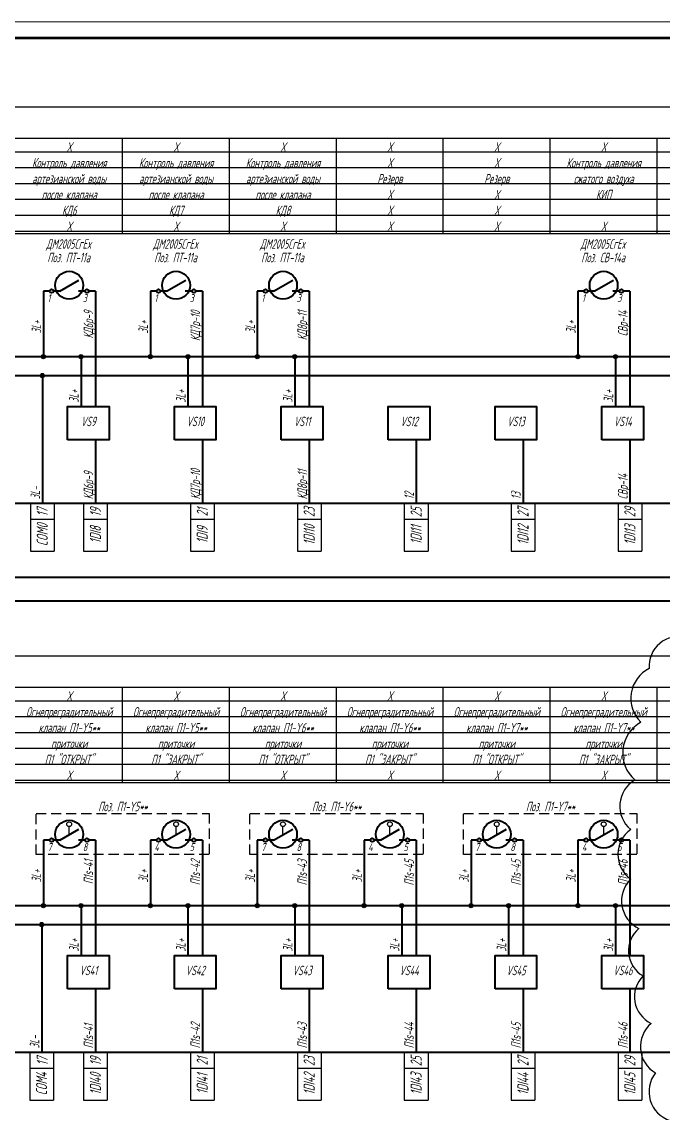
# Model space of a CAD drawing. Header units: millimetres. Extents: x -680 to 9204, y -4430 to 7779.
# Drawn here: x 2045 to 2247.3, y 890.3 to 1234.4 of the extents above; entities that cross this region are included whole.
import ezdxf
from ezdxf.enums import TextEntityAlignment as Align

# ---------------------------------------------------------------- set-up
doc = ezdxf.new("R2010")
doc.units = ezdxf.units.MM
doc.linetypes.add('невидимая2', pattern=[4.7625, 3.175, -1.5875])
doc.layers.get('Defpoints').update_dxf_attribs({"color": 33})
for name, color, linetype, lineweight in [('Обводка', 6, 'Continuous', 25), ('Толст.рамка', 7, 'Continuous', 60), ('Тонк.рамка', 10, 'Continuous', 20)]:
    doc.layers.add(name, color=color, linetype=linetype, lineweight=lineweight)
doc.layers.add('ТЕКСТ', color=2, linetype='Continuous')
doc.styles.add('Simplex', font='simplex.shx', dxfattribs={"width": 0.7, "oblique": 15})

msp = doc.modelspace()

# ---------------------------------------------------------------- hatches: boundary and pattern name
h = msp.add_hatch(color=256)
edge = h.paths.add_edge_path()
edge.add_arc((2051.782, 1128.842), 0.664, 0, 360)
h = msp.add_hatch(color=256)
edge = h.paths.add_edge_path()
edge.add_arc((2063.633, 1128.842), 0.664, 0, 360)
h = msp.add_hatch(color=256)
edge = h.paths.add_edge_path()
edge.add_arc((2085.505, 1128.842), 0.664, 0, 360)
h = msp.add_hatch(color=256)
edge = h.paths.add_edge_path()
edge.add_arc((2097.355, 1128.842), 0.664, 0, 360)
h = msp.add_hatch(color=256)
edge = h.paths.add_edge_path()
edge.add_arc((2119.227, 1128.842), 0.664, 0, 360)
h = msp.add_hatch(color=256)
edge = h.paths.add_edge_path()
edge.add_arc((2131.077, 1128.842), 0.664, 0, 360)
h = msp.add_hatch(color=256)
edge = h.paths.add_edge_path()
edge.add_arc((2220.394, 1128.842), 0.664, 0, 360)
h = msp.add_hatch(color=256)
edge = h.paths.add_edge_path()
edge.add_arc((2232.244, 1128.842), 0.664, 0, 360)
h = msp.add_hatch(color=256)
edge = h.paths.add_edge_path()
edge.add_arc((2051.446, 1122.872), 0.664, 0, 360)
h = msp.add_hatch(color=256)
edge = h.paths.add_edge_path()
edge.add_arc((2051.782, 955.765), 0.664, 0, 360)
h = msp.add_hatch(color=256)
edge = h.paths.add_edge_path()
edge.add_arc((2063.633, 955.765), 0.664, 0, 360)
h = msp.add_hatch(color=256)
edge = h.paths.add_edge_path()
edge.add_arc((2085.505, 955.765), 0.664, 0, 360)
h = msp.add_hatch(color=256)
edge = h.paths.add_edge_path()
edge.add_arc((2097.355, 955.765), 0.664, 0, 360)
h = msp.add_hatch(color=256)
edge = h.paths.add_edge_path()
edge.add_arc((2119.227, 955.765), 0.664, 0, 360)
h = msp.add_hatch(color=256)
edge = h.paths.add_edge_path()
edge.add_arc((2131.077, 955.765), 0.664, 0, 360)
h = msp.add_hatch(color=256)
edge = h.paths.add_edge_path()
edge.add_arc((2152.949, 955.765), 0.664, 0, 360)
h = msp.add_hatch(color=256)
edge = h.paths.add_edge_path()
edge.add_arc((2164.8, 955.765), 0.664, 0, 360)
h = msp.add_hatch(color=256)
edge = h.paths.add_edge_path()
edge.add_arc((2186.671, 955.765), 0.664, 0, 360)
h = msp.add_hatch(color=256)
edge = h.paths.add_edge_path()
edge.add_arc((2198.522, 955.765), 0.664, 0, 360)
h = msp.add_hatch(color=256)
edge = h.paths.add_edge_path()
edge.add_arc((2220.394, 955.765), 0.664, 0, 360)
h = msp.add_hatch(color=256)
edge = h.paths.add_edge_path()
edge.add_arc((2232.244, 955.765), 0.664, 0, 360)
h = msp.add_hatch(color=256)
edge = h.paths.add_edge_path()
edge.add_arc((2051.222, 949.794), 0.664, 0, 360)

# ---------------------------------------------------------------- linework, layer by layer
at = {"lineweight": 40}
for p, q in [((2056.929, 1149.503), (2062.991, 1153.003)), ((2090.651, 1149.503), (2096.713, 1153.003)), ((2124.373, 1149.503), (2130.435, 1153.003)), ((2225.54, 1149.503), (2231.602, 1153.003)), ((2051.782, 1149.503), (2051.782, 1128.842)), ((2053.782, 1149.503), (2051.782, 1149.503)), ((2056.929, 1149.503), (2054.929, 1149.503)), ((2064.929, 1149.503), (2062.806, 1149.503)), ((2068.198, 1149.503), (2066.075, 1149.503)), ((2068.198, 1149.503), (2068.198, 1113.148)), ((2085.505, 1149.503), (2085.505, 1128.842)), ((2087.505, 1149.503), (2085.505, 1149.503)), ((2090.651, 1149.503), (2088.651, 1149.503)), ((2098.651, 1149.503), (2096.528, 1149.503)), ((2101.92, 1149.503), (2099.797, 1149.503)), ((2101.92, 1149.503), (2101.92, 1113.148)), ((2119.227, 1149.503), (2119.227, 1128.842)), ((2121.227, 1149.503), (2119.227, 1149.503)), ((2124.373, 1149.503), (2122.373, 1149.503)), ((2132.373, 1149.503), (2130.25, 1149.503)), ((2135.642, 1149.503), (2133.52, 1149.503)), ((2135.642, 1149.503), (2135.642, 1113.148)), ((2220.394, 1149.503), (2220.394, 1128.842)), ((2222.394, 1149.503), (2220.394, 1149.503)), ((2225.54, 1149.503), (2223.54, 1149.503)), ((2233.54, 1149.503), (2231.417, 1149.503)), ((2236.809, 1149.503), (2234.686, 1149.503)), ((2236.809, 1149.503), (2236.809, 1113.148)), ((1764.623, 1128.842), (2839.244, 1128.842)), ((2063.633, 1128.842), (2063.633, 1113.148)), ((2097.355, 1128.842), (2097.355, 1113.148)), ((2131.077, 1128.842), (2131.077, 1113.148)), ((2232.244, 1128.842), (2232.244, 1113.148)), ((1764.623, 1122.872), (2854.5, 1122.872)), ((2051.446, 1122.872), (2051.446, 1082.652)), ((2068.198, 1102.578), (2068.198, 1082.652)), ((2101.92, 1102.578), (2101.92, 1082.652)), ((2135.642, 1102.578), (2135.642, 1082.652)), ((2169.365, 1102.578), (2169.365, 1082.652)), ((2203.087, 1102.578), (2203.087, 1082.652)), ((2236.809, 1102.578), (2236.809, 1082.652)), ((1779.616, 1082.652), (2884.923, 1082.652)), ((1779.616, 1059.341), (2884.923, 1059.341)), ((1779.616, 1051.848), (2884.923, 1051.848)), ((2056.929, 976.426), (2062.991, 979.926)), ((2090.651, 976.426), (2096.713, 979.926)), ((2124.373, 976.426), (2130.435, 979.926)), ((2158.095, 976.426), (2164.158, 979.926)), ((2191.818, 976.426), (2197.88, 979.926)), ((2225.54, 976.426), (2231.602, 979.926)), ((2051.782, 976.426), (2051.782, 955.765)), ((2053.782, 976.426), (2051.782, 976.426)), ((2056.929, 976.426), (2054.929, 976.426)), ((2064.929, 976.426), (2062.806, 976.426)), ((2068.198, 976.426), (2066.075, 976.426)), ((2068.198, 976.426), (2068.198, 940.071)), ((2085.505, 976.426), (2085.505, 955.765)), ((2087.505, 976.426), (2085.505, 976.426)), ((2090.651, 976.426), (2088.651, 976.426)), ((2098.651, 976.426), (2096.528, 976.426)), ((2101.92, 976.426), (2099.797, 976.426)), ((2101.92, 976.426), (2101.92, 940.071)), ((2119.227, 976.426), (2119.227, 955.765)), ((2121.227, 976.426), (2119.227, 976.426)), ((2124.373, 976.426), (2122.373, 976.426)), ((2132.373, 976.426), (2130.25, 976.426)), ((2135.642, 976.426), (2133.52, 976.426)), ((2135.642, 976.426), (2135.642, 940.071)), ((2152.949, 976.426), (2152.949, 955.765)), ((2154.949, 976.426), (2152.949, 976.426)), ((2158.095, 976.426), (2156.095, 976.426)), ((2166.095, 976.426), (2163.973, 976.426)), ((2169.365, 976.426), (2167.242, 976.426)), ((2169.365, 976.426), (2169.365, 940.071)), ((2186.671, 976.426), (2186.671, 955.765)), ((2188.671, 976.426), (2186.671, 976.426)), ((2191.818, 976.426), (2189.818, 976.426)), ((2199.818, 976.426), (2197.695, 976.426)), ((2203.087, 976.426), (2200.964, 976.426)), ((2203.087, 976.426), (2203.087, 940.071)), ((2220.394, 976.426), (2220.394, 955.765)), ((2222.394, 976.426), (2220.394, 976.426)), ((2225.54, 976.426), (2223.54, 976.426)), ((2233.54, 976.426), (2231.417, 976.426)), ((2236.809, 976.426), (2234.686, 976.426)), ((2236.809, 976.426), (2236.809, 940.071)), ((1764.623, 955.765), (2738.077, 955.765)), ((2063.633, 955.765), (2063.633, 940.071)), ((2097.355, 955.765), (2097.355, 940.071)), ((2131.077, 955.765), (2131.077, 940.071)), ((2164.8, 955.765), (2164.8, 940.071)), ((2198.522, 955.765), (2198.522, 940.071)), ((2232.244, 955.765), (2232.244, 940.071)), ((1764.623, 949.794), (2854.494, 949.794)), ((2051.222, 949.794), (2051.222, 909.575)), ((2068.198, 929.5), (2068.198, 909.575)), ((2101.92, 929.5), (2101.92, 909.575)), ((2135.642, 929.5), (2135.642, 909.575)), ((2169.365, 929.5), (2169.365, 909.575)), ((2203.087, 929.5), (2203.087, 909.575)), ((2236.809, 929.5), (2236.809, 909.575)), ((1779.616, 909.575), (2884.923, 909.575))]:
    msp.add_line(p, q, dxfattribs=at)
at = {"lineweight": 30}
for p, q in [((2047.712, 1082.652), (2047.712, 1067.506)), ((2055.181, 1082.652), (2055.181, 1067.506)), ((2064.463, 1082.652), (2064.463, 1067.506)), ((2071.933, 1082.652), (2071.933, 1067.506)), ((2098.186, 1082.652), (2098.186, 1067.506)), ((2105.655, 1082.652), (2105.655, 1067.506)), ((2131.908, 1082.652), (2131.908, 1067.506)), ((2139.377, 1082.652), (2139.377, 1067.506)), ((2165.63, 1082.652), (2165.63, 1067.506)), ((2173.099, 1082.652), (2173.099, 1067.506)), ((2199.352, 1082.652), (2199.352, 1067.506)), ((2206.822, 1082.652), (2206.822, 1067.506)), ((2233.075, 1082.652), (2233.075, 1067.506)), ((2240.544, 1082.652), (2240.544, 1067.506)), ((2047.712, 1077.652), (2055.181, 1077.652)), ((2064.463, 1077.652), (2071.933, 1077.652)), ((2098.186, 1077.652), (2105.655, 1077.652)), ((2131.908, 1077.652), (2139.377, 1077.652)), ((2165.63, 1077.652), (2173.099, 1077.652)), ((2199.352, 1077.652), (2206.822, 1077.652)), ((2233.075, 1077.652), (2240.544, 1077.652)), ((2047.712, 1067.506), (2055.181, 1067.506)), ((2064.463, 1067.506), (2071.933, 1067.506)), ((2098.186, 1067.506), (2105.655, 1067.506)), ((2131.908, 1067.506), (2139.377, 1067.506)), ((2165.63, 1067.506), (2173.099, 1067.506)), ((2199.352, 1067.506), (2206.822, 1067.506)), ((2233.075, 1067.506), (2240.544, 1067.506)), ((2047.488, 909.575), (2047.488, 894.429)), ((2054.957, 909.575), (2054.957, 894.429)), ((2064.463, 909.575), (2064.463, 894.429)), ((2071.933, 909.575), (2071.933, 894.429)), ((2098.186, 909.575), (2098.186, 894.429)), ((2105.655, 909.575), (2105.655, 894.429)), ((2131.908, 909.575), (2131.908, 894.429)), ((2139.377, 909.575), (2139.377, 894.429)), ((2165.63, 909.575), (2165.63, 894.429)), ((2173.099, 909.575), (2173.099, 894.429)), ((2199.352, 909.575), (2199.352, 894.429)), ((2206.822, 909.575), (2206.822, 894.429)), ((2233.075, 909.575), (2233.075, 894.429)), ((2240.544, 909.575), (2240.544, 894.429)), ((2047.488, 904.575), (2054.957, 904.575)), ((2064.463, 904.575), (2071.933, 904.575)), ((2098.186, 904.575), (2105.655, 904.575)), ((2131.908, 904.575), (2139.377, 904.575)), ((2165.63, 904.575), (2173.099, 904.575)), ((2199.352, 904.575), (2206.822, 904.575)), ((2233.075, 904.575), (2240.544, 904.575)), ((2047.488, 894.429), (2054.957, 894.429)), ((2064.463, 894.429), (2071.933, 894.429)), ((2098.186, 894.429), (2105.655, 894.429)), ((2131.908, 894.429), (2139.377, 894.429)), ((2165.63, 894.429), (2173.099, 894.429)), ((2199.352, 894.429), (2206.822, 894.429)), ((2233.075, 894.429), (2240.544, 894.429))]:
    msp.add_line(p, q, dxfattribs=at)
for p, q in [((2059.903, 978.268), (2059.903, 980.691)), ((2093.625, 978.268), (2093.625, 980.691)), ((2127.347, 978.268), (2127.347, 980.691)), ((2161.069, 978.268), (2161.069, 980.691)), ((2194.792, 978.268), (2194.792, 980.691)), ((2228.514, 978.268), (2228.514, 980.691))]:
    msp.add_line(p, q)
at = {"lineweight": 40}
for points in [[(2059.366, 1102.578), (2059.366, 1113.148), (2072.464, 1113.148), (2072.464, 1102.578)], [(2093.089, 1102.578), (2093.089, 1113.148), (2106.187, 1113.148), (2106.187, 1102.578)], [(2126.811, 1102.578), (2126.811, 1113.148), (2139.909, 1113.148), (2139.909, 1102.578)], [(2160.533, 1102.578), (2160.533, 1113.148), (2173.631, 1113.148), (2173.631, 1102.578)], [(2194.255, 1102.578), (2194.255, 1113.148), (2207.353, 1113.148), (2207.353, 1102.578)], [(2227.978, 1102.578), (2227.978, 1113.148), (2241.076, 1113.148), (2241.076, 1102.578)], [(2059.366, 929.5), (2059.366, 940.071), (2072.464, 940.071), (2072.464, 929.5)], [(2093.089, 929.5), (2093.089, 940.071), (2106.187, 940.071), (2106.187, 929.5)], [(2126.811, 929.5), (2126.811, 940.071), (2139.909, 940.071), (2139.909, 929.5)], [(2160.533, 929.5), (2160.533, 940.071), (2173.631, 940.071), (2173.631, 929.5)], [(2194.255, 929.5), (2194.255, 940.071), (2207.353, 940.071), (2207.353, 929.5)], [(2227.978, 929.5), (2227.978, 940.071), (2241.076, 940.071), (2241.076, 929.5)]]:
    msp.add_lwpolyline(points, close=True, dxfattribs=at)
at = {"linetype": 'невидимая2'}
for points in [[(2049.435, 984.801), (2104.095, 984.801), (2104.095, 971.887), (2049.435, 971.887)], [(2116.88, 984.801), (2171.54, 984.801), (2171.54, 971.887), (2116.88, 971.887)], [(2184.324, 984.801), (2238.984, 984.801), (2238.984, 971.887), (2184.324, 971.887)]]:
    msp.add_lwpolyline(points, close=True, dxfattribs=at)
at = {"lineweight": 40}
for centre, radius in [((2059.904, 1151.346), 4.408), ((2093.626, 1151.346), 4.408), ((2127.349, 1151.346), 4.408), ((2228.515, 1151.346), 4.408), ((2054.356, 1149.503), 0.573), ((2065.502, 1149.503), 0.573), ((2088.078, 1149.503), 0.573), ((2099.224, 1149.503), 0.573), ((2121.8, 1149.503), 0.573), ((2132.946, 1149.503), 0.573), ((2222.967, 1149.503), 0.573), ((2234.113, 1149.503), 0.573), ((2059.904, 978.269), 4.408), ((2093.626, 978.269), 4.408), ((2127.349, 978.269), 4.408), ((2161.071, 978.269), 4.408), ((2194.793, 978.269), 4.408), ((2228.515, 978.269), 4.408), ((2054.356, 976.426), 0.573), ((2065.502, 976.426), 0.573), ((2088.078, 976.426), 0.573), ((2099.224, 976.426), 0.573), ((2121.8, 976.426), 0.573), ((2132.946, 976.426), 0.573), ((2155.522, 976.426), 0.573), ((2166.669, 976.426), 0.573), ((2189.244, 976.426), 0.573), ((2200.391, 976.426), 0.573), ((2222.967, 976.426), 0.573), ((2234.113, 976.426), 0.573)]:
    msp.add_circle(centre, radius, dxfattribs=at)
for centre, radius in [((2051.782, 1128.842), 0.664), ((2063.633, 1128.842), 0.664), ((2085.505, 1128.842), 0.664), ((2097.355, 1128.842), 0.664), ((2119.227, 1128.842), 0.664), ((2131.077, 1128.842), 0.664), ((2220.394, 1128.842), 0.664), ((2232.244, 1128.842), 0.664), ((2051.446, 1122.872), 0.664), ((2059.903, 981.441), 0.75), ((2093.625, 981.441), 0.75), ((2127.347, 981.441), 0.75), ((2161.069, 981.441), 0.75), ((2194.792, 981.441), 0.75), ((2228.514, 981.441), 0.75), ((2051.782, 955.765), 0.664), ((2063.633, 955.765), 0.664), ((2085.505, 955.765), 0.664), ((2097.355, 955.765), 0.664), ((2119.227, 955.765), 0.664), ((2131.077, 955.765), 0.664), ((2152.949, 955.765), 0.664), ((2164.8, 955.765), 0.664), ((2186.671, 955.765), 0.664), ((2198.522, 955.765), 0.664), ((2220.394, 955.765), 0.664), ((2232.244, 955.765), 0.664), ((2051.222, 949.794), 0.664)]:
    msp.add_circle(centre, radius)
at = {"layer": 'Defpoints'}
for p, q in [((1777.343, 1193.443), (2852.377, 1193.443)), ((1777.343, 1188.443), (2852.377, 1188.443)), ((1777.343, 1183.443), (2852.377, 1183.443)), ((1777.343, 1178.443), (2852.377, 1178.443)), ((1777.343, 1173.443), (2852.377, 1173.443)), ((1777.343, 1168.443), (2852.377, 1168.443)), ((1777.343, 1020.366), (2852.377, 1020.366)), ((1777.343, 1015.366), (2852.377, 1015.366)), ((1777.343, 1010.366), (2852.377, 1010.366)), ((1777.343, 1005.366), (2852.377, 1005.366)), ((1777.343, 1000.366), (2852.377, 1000.366)), ((1777.343, 995.366), (2852.377, 995.366))]:
    msp.add_line(p, q, dxfattribs=at)
at = {"layer": 'Defpoints', "color": 2}
msp.add_lwpolyline([(2254.607, 1040.262, 0.5205671), (2242.892, 1030.506, 0.5205671), (2242.892, 1030.506, 0.5205671), (2240.289, 1013.596, 0.5205671), (2240.289, 1013.596, 0.5205671), (2238.337, 995.386, 0.5205671), (2238.337, 995.386, 0.5205671), (2237.035, 979.776, 0.5205671), (2237.035, 979.776, 0.5205671), (2237.035, 964.167, 0.5205671), (2237.035, 964.167, 0.5205671), (2239.638, 948.558, 0.5205671), (2239.638, 948.558, 0.5205671), (2240.94, 933.6, 0.5205671), (2240.94, 933.6, 0.5205671), (2243.543, 918.641, 0.5205671), (2243.543, 918.641, 0.5205671), (2244.845, 903.032, 0.5205671), (2244.845, 903.032, 0.5205671), (2249.401, 888.073, 0.5205671)], format="xyb", dxfattribs=at)
at = {"layer": 'Обводка', "lineweight": 30}
for p, q in [((1773.265, 1207.596), (2852.377, 1207.596)), ((2852.377, 1197.596), (1773.265, 1197.596)), ((2076.765, 1167.596), (2076.765, 1197.596)), ((2110.488, 1167.596), (2110.488, 1197.596)), ((2144.21, 1167.596), (2144.21, 1197.596)), ((2144.21, 1167.596), (2144.21, 1197.596)), ((2177.932, 1167.596), (2177.932, 1197.596)), ((2177.932, 1167.596), (2177.932, 1197.596)), ((2211.654, 1167.596), (2211.654, 1197.596)), ((2211.654, 1167.596), (2211.654, 1197.596)), ((2245.376, 1167.596), (2245.376, 1197.596)), ((2245.376, 1167.596), (2245.376, 1197.596)), ((2852.377, 1167.596), (1773.265, 1167.596)), ((1773.265, 1034.519), (2852.377, 1034.519)), ((2852.377, 1024.519), (1773.265, 1024.519)), ((2076.765, 994.519), (2076.765, 1024.519)), ((2110.488, 994.519), (2110.488, 1024.519)), ((2144.21, 994.519), (2144.21, 1024.519)), ((2144.21, 994.519), (2144.21, 1024.519)), ((2177.932, 994.519), (2177.932, 1024.519)), ((2177.932, 994.519), (2177.932, 1024.519)), ((2211.654, 994.519), (2211.654, 1024.519)), ((2211.654, 994.519), (2211.654, 1024.519)), ((2245.376, 994.519), (2245.376, 1024.519)), ((2245.376, 994.519), (2245.376, 1024.519)), ((2852.377, 994.519), (1773.265, 994.519))]:
    msp.add_line(p, q, dxfattribs=at)
at = {"layer": 'Толст.рамка'}
msp.add_line((1720.939, 1229.395), (3137.689, 1229.395), dxfattribs=at)
at = {"layer": 'Тонк.рамка', "color": 1}
msp.add_line((3142.689, 1234.395), (1700.939, 1234.395), dxfattribs=at)

# ---------------------------------------------------------------- texts
at = {"layer": 'Defpoints', "style": 'Simplex', "oblique": 15, "width": 0.6}
for p in [(2059.904, 1193.443), (2093.626, 1193.443), (2127.349, 1193.443), (2161.071, 1193.443), (2194.793, 1193.443), (2228.515, 1193.443), (2161.071, 1188.443), (2194.793, 1188.443), (2161.071, 1178.443), (2194.793, 1178.443), (2161.071, 1173.443), (2194.793, 1173.443), (2059.904, 1168.443), (2093.626, 1168.443), (2127.349, 1168.443), (2161.071, 1168.443), (2194.793, 1168.443), (2228.515, 1168.443), (2059.904, 1020.366), (2093.626, 1020.366), (2127.349, 1020.366), (2161.071, 1020.366), (2194.793, 1020.366), (2228.515, 1020.366), (2059.904, 995.366), (2093.626, 995.366), (2127.349, 995.366), (2161.071, 995.366), (2194.793, 995.366), (2228.515, 995.366)]:
    msp.add_text('Х', height=3, dxfattribs=at).set_placement(p, align=Align.CENTER)
at = {"layer": 'Обводка', "style": 'Simplex', "oblique": 15, "width": 0.6}
for s, p in [('17', (2053.166, 1079.783)), ('19', (2069.918, 1079.783)), ('21', (2103.64, 1079.783)), ('23', (2137.362, 1079.783)), ('25', (2171.084, 1079.783)), ('27', (2204.807, 1079.783)), ('29', (2238.529, 1079.783)), ('17', (2053.166, 906.705)), ('19', (2069.918, 906.705)), ('21', (2103.64, 906.705)), ('23', (2137.362, 906.705)), ('25', (2171.084, 906.705)), ('27', (2204.807, 906.705)), ('29', (2238.529, 906.705))]:
    msp.add_text(s, height=3.5, rotation=90, dxfattribs=at).set_placement(p, align=Align.CENTER)
at = {"layer": 'Обводка', "lineweight": -3, "style": 'Simplex', "oblique": 15, "width": 0.6}
for s, p in [('COM0', (2053.166, 1072.625)), ('1DI8', (2069.918, 1072.625)), ('1DI9', (2103.64, 1072.625)), ('1DI10', (2137.362, 1072.625)), ('1DI11', (2171.084, 1072.625)), ('1DI12', (2204.807, 1072.625)), ('1DI13', (2238.529, 1072.625)), ('COM4', (2052.942, 899.548)), ('1DI40', (2069.918, 899.548)), ('1DI41', (2103.64, 899.548)), ('1DI42', (2137.362, 899.548)), ('1DI43', (2171.084, 899.548)), ('1DI44', (2204.807, 899.548)), ('1DI45', (2238.529, 899.548))]:
    msp.add_text(s, height=3.5, rotation=90, dxfattribs=at).set_placement(p, align=Align.CENTER)
at = {"layer": 'ТЕКСТ', "style": 'Simplex', "oblique": 15, "width": 0.6}
for s, p in [('Контроль давления', (2059.904, 1188.443)), ('Контроль давления', (2093.626, 1188.443)), ('Контроль давления', (2127.349, 1188.443)), ('Контроль давления', (2228.515, 1188.443)), ('артезианской воды', (2059.904, 1183.443)), ('артезианской воды', (2093.626, 1183.443)), ('артезианской воды', (2127.349, 1183.443)), ('Резерв', (2161.071, 1183.443)), ('Резерв', (2194.793, 1183.443)), ('сжатого воздуха', (2228.515, 1183.443)), ('после клапана', (2059.904, 1178.443)), ('после клапана', (2093.626, 1178.443)), ('после клапана', (2127.349, 1178.443)), ('КИП', (2228.515, 1178.443)), ('КД6', (2059.904, 1173.443)), ('КД7', (2093.626, 1173.443)), ('КД8', (2127.349, 1173.443)), ('VS9', (2065.915, 1106.91)), ('VS10', (2099.638, 1106.91)), ('VS11', (2133.36, 1106.91)), ('VS12', (2167.082, 1106.91)), ('VS13', (2200.804, 1106.91)), ('VS14', (2234.527, 1106.91)), ('Огнепреградительный', (2059.904, 1015.366)), ('Огнепреградительный', (2093.626, 1015.366)), ('Огнепреградительный', (2127.349, 1015.366)), ('Огнепреградительный', (2161.071, 1015.366)), ('Огнепреградительный', (2194.793, 1015.366)), ('Огнепреградительный', (2228.515, 1015.366)), ('клапан П1-Y5**', (2059.904, 1010.366)), ('клапан П1-Y5**', (2093.626, 1010.366)), ('клапан П1-Y6**', (2127.349, 1010.366)), ('клапан П1-Y6**', (2161.071, 1010.366)), ('клапан П1-Y7**', (2194.793, 1010.366)), ('клапан П1-Y7**', (2228.515, 1010.366)), ('приточки', (2059.904, 1005.366)), ('приточки', (2093.626, 1005.366)), ('приточки', (2127.349, 1005.366)), ('приточки', (2161.071, 1005.366)), ('приточки', (2194.793, 1005.366)), ('приточки', (2228.515, 1005.366)), ('П1 "ОТКРЫТ"', (2059.904, 1000.366)), ('П1 "ЗАКРЫТ"', (2093.626, 1000.366)), ('П1 "ОТКРЫТ"', (2127.349, 1000.366)), ('П1 "ЗАКРЫТ"', (2161.071, 1000.366)), ('П1 "ОТКРЫТ"', (2194.793, 1000.366)), ('П1 "ЗАКРЫТ"', (2228.515, 1000.366)), ('VS41', (2065.915, 933.833)), ('VS42', (2099.638, 933.833)), ('VS43', (2133.36, 933.833)), ('VS44', (2167.082, 933.833)), ('VS45', (2200.804, 933.833)), ('VS46', (2234.527, 933.833))]:
    msp.add_text(s, height=3, dxfattribs=at).set_placement(p, align=Align.CENTER)
at = {"layer": 'ТЕКСТ', "color": 3, "style": 'Simplex', "oblique": 15, "width": 0.6}
for s, p in [('ДМ2005СгEx', (2059.723, 1164.049)), ('ДМ2005СгEx', (2093.445, 1164.049)), ('ДМ2005СгEx', (2127.168, 1164.049)), ('ДМ2005СгEx', (2228.334, 1164.049)), ('Поз. ПТ-11а', (2059.723, 1160.106)), ('Поз. ПТ-11а', (2093.445, 1160.106)), ('Поз. ПТ-11а', (2127.168, 1160.106)), ('Поз. СВ-14а', (2228.334, 1160.106)), ('Поз. П1-Y5**', (2076.821, 987.028)), ('Поз. П1-Y6**', (2144.265, 987.028)), ('Поз. П1-Y7**', (2211.71, 987.028))]:
    msp.add_text(s, height=3, dxfattribs=at).set_placement(p, align=Align.MIDDLE)
at = {"layer": 'ТЕКСТ', "color": 2, "style": 'Simplex', "oblique": 15, "width": 0.6}
for s, p in [('1', (2053.031, 1146.044)), ('3', (2064.177, 1146.044)), ('1', (2086.753, 1146.044)), ('3', (2097.899, 1146.044)), ('1', (2120.475, 1146.044)), ('3', (2131.622, 1146.044)), ('1', (2221.642, 1146.044)), ('3', (2232.788, 1146.044)), ('7', (2053.031, 972.966)), ('8', (2064.177, 972.966)), ('4', (2086.753, 972.966)), ('5', (2097.899, 972.966)), ('7', (2120.475, 972.966)), ('8', (2131.622, 972.966)), ('4', (2154.198, 972.966)), ('5', (2165.344, 972.966)), ('7', (2187.92, 972.966)), ('8', (2199.066, 972.966)), ('4', (2221.642, 972.966)), ('5', (2232.788, 972.966))]:
    msp.add_text(s, height=2.5, dxfattribs=at).set_placement(p)
at = {"layer": 'ТЕКСТ', "style": 'Simplex', "oblique": 15, "width": 0.6}
for s, p in [('КД6p-9', (2067.467, 1143.297)), ('КД7p-10', (2101.19, 1143.297)), ('КД8p-11', (2134.912, 1143.297)), ('СВp-14', (2236.079, 1143.297)), ('П1s-41', (2067.467, 970.22)), ('П1s-42', (2101.19, 970.22)), ('П1s-43', (2134.912, 970.22)), ('П1s-45', (2168.634, 970.22)), ('П1s-45', (2202.356, 970.22)), ('П1s-46', (2236.079, 970.22))]:
    msp.add_text(s, height=3, rotation=90, dxfattribs=at).set_placement(p, align=Align.RIGHT)
at = {"layer": 'ТЕКСТ', "color": 1, "style": 'Simplex', "oblique": 15, "width": 0.6}
for s, p in [('3L+', (2051.052, 1136.163)), ('3L+', (2084.774, 1136.163)), ('3L+', (2118.496, 1136.163)), ('3L+', (2219.663, 1136.163)), ('3L+', (2062.902, 1114.34)), ('3L+', (2096.624, 1114.34)), ('3L+', (2130.347, 1114.34)), ('3L+', (2231.513, 1114.34)), ('3L-', (2050.716, 1083.844)), ('3L+', (2051.052, 963.085)), ('3L+', (2084.774, 963.085)), ('3L+', (2118.496, 963.085)), ('3L+', (2152.218, 963.085)), ('3L+', (2185.941, 963.085)), ('3L+', (2219.663, 963.085)), ('3L+', (2062.902, 941.262)), ('3L+', (2096.624, 941.262)), ('3L+', (2130.347, 941.262)), ('3L+', (2164.069, 941.262)), ('3L+', (2197.791, 941.262)), ('3L+', (2231.513, 941.262)), ('3L-', (2050.492, 910.766))]:
    msp.add_text(s, height=3, rotation=90, dxfattribs=at).set_placement(p)
at = {"layer": 'ТЕКСТ', "style": 'Simplex', "oblique": 15, "width": 0.6}
for s, p in [('КД6p-9', (2067.467, 1083.844)), ('КД7p-10', (2101.19, 1083.844)), ('КД8p-11', (2134.912, 1083.844)), ('СВp-14', (2236.079, 1083.844)), ('12', (2168.634, 1083.844)), ('13', (2202.356, 1083.844)), ('П1s-41', (2067.467, 910.766)), ('П1s-42', (2101.19, 910.766)), ('П1s-43', (2134.912, 910.766)), ('П1s-44', (2168.634, 910.766)), ('П1s-45', (2202.356, 910.766)), ('П1s-46', (2236.079, 910.766))]:
    msp.add_text(s, height=3, rotation=90, dxfattribs=at).set_placement(p)

doc.saveas('drawing.dxf')
